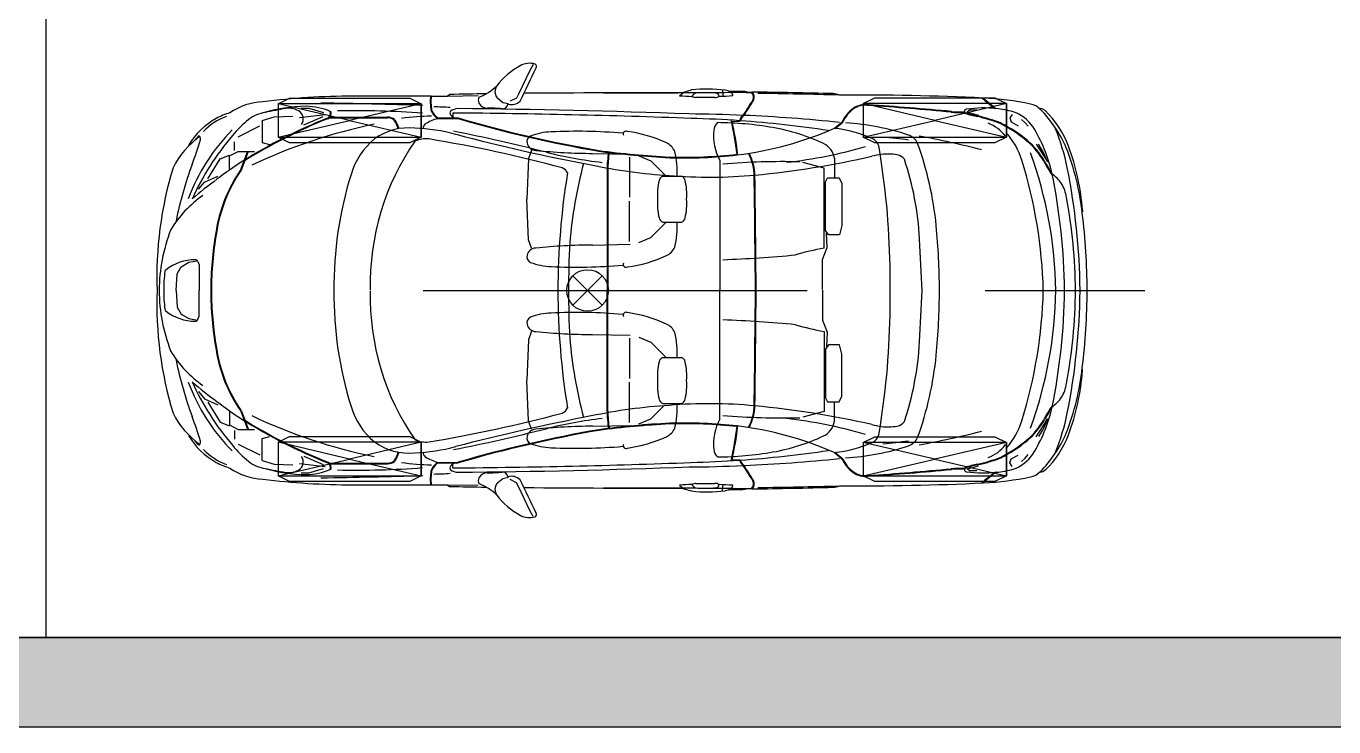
# Model space of a CAD drawing. Header units: millimetres. Extents: x 2646 to 50990, y 12226 to 40347.
# Drawn here: x 5686 to 11362, y 12226 to 15266 of the extents above; entities that cross this region are included whole.
import ezdxf

# ---------------------------------------------------------------- set-up
doc = ezdxf.new("R2010")
doc.units = ezdxf.units.MM
doc.layers.add('www.cad-blocks.net', color=7, linetype='Continuous')

# ---------------------------------------------------------------- blocks, each defined once
blk = doc.blocks.new('A$C1B840F3C')
for p, q in [((1.6181, 1.9375), (1.5688, 1.8339)), ((1.6328, 1.963), (1.6181, 1.9375)), ((1.1901, 1.8258), (1.2593, 1.8257)), ((1.2593, 1.8257), (1.2694, 1.8331)), ((1.2593, 1.8257), (1.3936, 1.8281)), ((1.4788, 1.8164), (1.5003, 1.7986)), ((1.5605, 1.8166), (1.533, 1.8032)), ((1.5688, 1.8339), (1.5605, 1.8166)), ((2.2682, 1.8276), (2.2863, 1.8436)), ((2.2863, 1.8436), (2.3204, 1.8525)), ((2.4545, 1.8501), (2.4556, 1.8278)), ((2.5582, 1.8416), (2.5582, 1.8454)), ((2.5582, 1.8416), (2.5799, 1.8416)), ((0.6252, 1.7735), (0.6589, 1.7735)), ((0.6589, 1.7735), (0.7229, 1.7554)), ((1.5003, 1.7986), (1.5251, 1.7932)), ((3.5263, 1.765), (3.5161, 1.7565)), ((3.558, 1.7655), (3.5263, 1.765)), ((3.8452, 1.7697), (3.8275, 1.7737)), ((3.8552, 1.7629), (3.8452, 1.7697)), ((0.4563, 1.7205), (0.5081, 1.7361)), ((0.4563, 1.7205), (0.4563, 1.6252)), ((0.5081, 1.7361), (0.589, 1.7385)), ((0.6179, 1.7337), (0.7301, 1.7458)), ((0.6372, 1.7012), (0.7216, 1.7373)), ((0.744, 1.7347), (1.0008, 1.7347)), ((0.744, 1.7317), (1.0008, 1.7317)), ((1.2169, 1.7285), (1.3066, 1.728)), ((1.2187, 1.731), (1.307, 1.731)), ((1.2843, 1.7527), (1.2832, 1.7363)), ((2.4957, 1.7177), (2.53, 1.7156)), ((2.9398, 1.686), (2.974, 1.714)), ((2.944, 1.6856), (2.9767, 1.7128)), ((3.5161, 1.7565), (3.566, 1.7435)), ((3.7121, 1.7464), (3.7019, 1.7311)), ((3.7019, 1.7311), (3.707, 1.7136)), ((3.707, 1.7136), (3.7376, 1.6972)), ((3.7518, 1.7249), (3.7682, 1.7102)), ((3.7682, 1.7102), (3.7807, 1.6949)), ((0.1772, 1.6495), (0.165, 1.6353)), ((0.3524, 1.6492), (0.4465, 1.6962)), ((0.3368, 1.5901), (0.3368, 1.6275)), ((0.4563, 1.6252), (0.4876, 1.6156)), ((1.6254, 1.5913), (1.6122, 1.5545)), ((3.8164, 1.6178), (3.851, 1.5634)), ((3.8476, 1.5815), (3.8266, 1.6166)), ((0.221, 1.4672), (0.274, 1.554)), ((0.274, 1.554), (0.3151, 1.5696)), ((0.3138, 1.566), (0.3524, 1.5853)), ((0.3138, 1.5034), (0.3138, 1.566)), ((0.3524, 1.5853), (0.4236, 1.5853)), ((0.3632, 1.5067), (0.3922, 1.5841)), ((0.366, 1.5057), (0.3951, 1.583)), ((1.6122, 1.5545), (1.6048, 1.3787)), ((1.8905, 1.5774), (2.0529, 1.574)), ((2.0509, 1.5615), (2.0509, 1.3867)), ((2.0908, 1.5662), (2.1434, 1.5447)), ((2.1434, 1.5447), (2.2058, 1.4824)), ((2.443, 1.5464), (2.443, 0.9854)), ((2.8952, 1.5136), (2.8031, 1.5376)), ((2.94, 1.556), (2.94, 1.4719)), ((3.8646, 1.5402), (3.8476, 1.5815)), ((3.851, 1.5634), (3.8646, 1.5402)), ((0.2054, 1.4529), (0.2633, 1.4782)), ((1.9542, 1.5057), (1.9542, 0.9825)), ((1.9572, 1.5057), (1.9572, 0.9825)), ((2.195, 1.4782), (2.2762, 1.4782)), ((2.8952, 1.1658), (2.8952, 1.5136)), ((0.1801, 1.4216), (0.2054, 1.4529)), ((2.9008, 1.4534), (2.9106, 1.4719)), ((2.9008, 1.2429), (2.9008, 1.4534)), ((2.9106, 1.4719), (2.9605, 1.4719)), ((2.9605, 1.4719), (2.9725, 1.4469)), ((2.9725, 1.4469), (2.9725, 1.2646)), ((1.6122, 1.2023), (1.6048, 1.3781)), ((2.0509, 1.1953), (2.0509, 1.3702)), ((4.0173, 1.3298), (4.0163, 1.3234)), ((2.1434, 1.2122), (2.21, 1.2786)), ((2.195, 1.2786), (2.2762, 1.2786)), ((2.9725, 1.2646), (2.9616, 1.2245)), ((1.6254, 1.1655), (1.6122, 1.2023)), ((2.0908, 1.1906), (2.1434, 1.2122)), ((2.9149, 1.2245), (2.9008, 1.2429)), ((2.908, 1.1691), (2.9063, 1.2312)), ((2.9616, 1.2245), (2.9149, 1.2245)), ((1.8905, 1.1794), (2.0529, 1.1828)), ((2.889, 1.1174), (2.908, 1.1691)), ((0.0866, 1.0547), (0.1045, 1.0852)), ((0.1045, 1.0852), (0.1379, 1.1046)), ((0.1379, 1.1046), (0.1755, 1.1112)), ((0.1776, 1.1075), (0.1821, 1.0944)), ((0.1821, 1.0944), (0.1821, 0.9825)), ((2.889, 0.9864), (2.889, 1.1174)), ((0.0827, 0.9825), (0.0866, 1.0547)), ((1.9325, 0.9188), (1.8051, 1.0462)), ((1.8051, 0.9188), (1.9325, 1.0462)), ((0.0827, 0.9826), (0.0866, 0.9104)), ((0.1821, 0.8707), (0.1821, 0.9825)), ((1.1555, 0.9825), (2.822, 0.9825)), ((1.9542, 0.4594), (1.9542, 0.9825)), ((1.9572, 0.4594), (1.9572, 0.9825)), ((2.443, 0.4244), (2.443, 0.9854)), ((2.889, 0.9843), (2.889, 0.8533)), ((3.5947, 0.9825), (4.2881, 0.9825)), ((0.0866, 0.9104), (0.1045, 0.8799)), ((0.1045, 0.8799), (0.1379, 0.8605)), ((0.1379, 0.8605), (0.1755, 0.8538)), ((0.1776, 0.8576), (0.1821, 0.8707)), ((2.889, 0.8533), (2.908, 0.8016)), ((1.6254, 0.8052), (1.6122, 0.7684)), ((2.8952, 0.805), (2.8952, 0.4572)), ((2.908, 0.8016), (2.9063, 0.7396)), ((1.6122, 0.7684), (1.6048, 0.5926)), ((1.8905, 0.7913), (2.0529, 0.7879)), ((2.0509, 0.7754), (2.0509, 0.6006)), ((2.0908, 0.7801), (2.1434, 0.7586)), ((2.1434, 0.7586), (2.21, 0.6921)), ((2.9149, 0.7462), (2.9008, 0.7278)), ((2.9616, 0.7462), (2.9149, 0.7462)), ((2.9725, 0.7061), (2.9616, 0.7462)), ((2.195, 0.6921), (2.2762, 0.6921)), ((2.9008, 0.7278), (2.9008, 0.5173)), ((2.9725, 0.5238), (2.9725, 0.7061)), ((4.0173, 0.6353), (4.0163, 0.6417)), ((1.6122, 0.4162), (1.6048, 0.592)), ((2.0509, 0.4092), (2.0509, 0.5841)), ((0.1801, 0.5435), (0.2054, 0.5121)), ((0.2054, 0.5121), (0.2633, 0.4868)), ((2.9008, 0.5173), (2.9106, 0.4989)), ((2.9605, 0.4989), (2.9725, 0.5238)), ((0.221, 0.4979), (0.274, 0.4111)), ((0.3138, 0.4617), (0.3138, 0.399)), ((0.3632, 0.4583), (0.3922, 0.381)), ((0.366, 0.4594), (0.3951, 0.382)), ((2.1434, 0.426), (2.1996, 0.4822)), ((2.195, 0.4925), (2.2762, 0.4925)), ((2.8952, 0.4572), (2.8031, 0.4332)), ((2.9106, 0.4989), (2.9605, 0.4989)), ((2.94, 0.4148), (2.94, 0.4989)), ((0.274, 0.4111), (0.3151, 0.3954)), ((0.3138, 0.399), (0.3524, 0.3797)), ((1.6254, 0.3794), (1.6122, 0.4162)), ((2.0908, 0.4045), (2.1434, 0.426)), ((3.8164, 0.3473), (3.851, 0.4016)), ((3.8646, 0.4249), (3.8476, 0.3835)), ((3.851, 0.4016), (3.8646, 0.4249)), ((0.3368, 0.3749), (0.3368, 0.3376)), ((0.3524, 0.3797), (0.4236, 0.3797)), ((0.4563, 0.3398), (0.4876, 0.3494)), ((1.8905, 0.3933), (2.0529, 0.3967)), ((3.8476, 0.3835), (3.8266, 0.3484)), ((0.1772, 0.3155), (0.165, 0.3297)), ((0.3524, 0.3159), (0.4465, 0.2689)), ((0.4563, 0.2446), (0.4563, 0.3398)), ((0.4563, 0.2446), (0.5081, 0.2289)), ((0.5081, 0.2289), (0.589, 0.2265)), ((0.6179, 0.2313), (0.7301, 0.2193)), ((0.6372, 0.2639), (0.7216, 0.2277)), ((0.744, 0.2333), (1.0008, 0.2333)), ((0.744, 0.2303), (1.0008, 0.2303)), ((1.2169, 0.2365), (1.3066, 0.2371)), ((1.2187, 0.2341), (1.307, 0.2341)), ((1.2843, 0.2124), (1.2832, 0.2287)), ((2.4957, 0.2473), (2.53, 0.2495)), ((2.9398, 0.279), (2.974, 0.251)), ((2.944, 0.2795), (2.9767, 0.2522)), ((3.7019, 0.2339), (3.707, 0.2515)), ((3.7121, 0.2186), (3.7019, 0.2339)), ((3.707, 0.2515), (3.7376, 0.2679)), ((3.7518, 0.2401), (3.7682, 0.2549)), ((3.7682, 0.2549), (3.7807, 0.2701)), ((0.6252, 0.1916), (0.6589, 0.1916)), ((0.6589, 0.1916), (0.7229, 0.2096)), ((1.5003, 0.1665), (1.5251, 0.1719)), ((3.5161, 0.2086), (3.566, 0.2216)), ((3.5263, 0.2001), (3.5161, 0.2086)), ((3.558, 0.1995), (3.5263, 0.2001)), ((3.8452, 0.1954), (3.8275, 0.1914)), ((3.8552, 0.2021), (3.8452, 0.1954)), ((1.1901, 0.1392), (1.2593, 0.1393)), ((1.2593, 0.1393), (1.2694, 0.132)), ((1.2593, 0.1393), (1.3936, 0.137)), ((1.4788, 0.1486), (1.5003, 0.1665)), ((1.5605, 0.1484), (1.533, 0.1619)), ((1.5688, 0.1312), (1.5605, 0.1484)), ((1.6181, 0.0276), (1.5688, 0.1312)), ((2.2682, 0.1374), (2.2863, 0.1214)), ((2.2863, 0.1214), (2.3204, 0.1126)), ((2.4545, 0.1149), (2.4556, 0.1373)), ((2.5582, 0.1235), (2.5582, 0.1197)), ((2.5582, 0.1235), (2.5799, 0.1235)), ((1.6328, 0.002), (1.6181, 0.0276))]:
    blk.add_line(p, q)
for points in [[(0.5256, 1.647), (0.836, 1.7199), (1.1464, 1.647), (1.1464, 1.7928), (0.836, 1.7199), (0.5256, 1.7928), (0.5256, 1.647), (1.1464, 1.647), (1.1464, 1.7928), (0.5256, 1.7928), (0.5751, 1.8174), (1.0969, 1.8174), (1.1464, 1.7928), (1.1464, 1.647), (1.0969, 1.6224), (0.5751, 1.6224), (0.5256, 1.647)], [(3.0656, 1.6475), (3.376, 1.7204), (3.6864, 1.6475), (3.6864, 1.7933), (3.376, 1.7204), (3.0656, 1.7933), (3.0656, 1.6475), (3.6864, 1.6475), (3.6864, 1.7933), (3.0656, 1.7933), (3.1151, 1.8179), (3.6369, 1.8179), (3.6864, 1.7933), (3.6864, 1.6475), (3.6369, 1.6229), (3.1151, 1.6229), (3.0656, 1.6475)], [(0.5256, 0.178), (0.836, 0.2509), (1.1464, 0.178), (1.1464, 0.3238), (0.836, 0.2509), (0.5256, 0.3238), (0.5256, 0.178), (1.1464, 0.178), (1.1464, 0.3238), (0.5256, 0.3238), (0.5751, 0.3484), (1.0969, 0.3484), (1.1464, 0.3238), (1.1464, 0.178), (1.0969, 0.1534), (0.5751, 0.1534), (0.5256, 0.178)], [(3.0656, 0.1775), (3.376, 0.2504), (3.6864, 0.1775), (3.6864, 0.3233), (3.376, 0.2504), (3.0656, 0.3233), (3.0656, 0.1775), (3.6864, 0.1775), (3.6864, 0.3233), (3.0656, 0.3233), (3.1151, 0.3479), (3.6369, 0.3479), (3.6864, 0.3233), (3.6864, 0.1775), (3.6369, 0.1529), (3.1151, 0.1529), (3.0656, 0.1775)]]:
    blk.add_lwpolyline(points)
blk.add_circle((1.8688, 0.9825), 0.0901)
for centre, radius, start, end in [((1.7314, 1.675), 0.3223, 118.7408, 142.6884), ((1.6174, 1.8844), 0.0839, 73.848, 119.2548), ((-5.9195, 5.4911), 8.3537, 333.80772, 334.91015), ((1.6346, 1.9541), 0.0126, 334.9101, 60.4188), ((0.8548, -1.3512), 3.177, 90.0794, 97.146), ((1.0296, -124.658), 126.484, 89.927284, 90.081173), ((1.4374, 1.8022), 0.2515, 174.5403, 188.6646), ((1.4374, 1.8022), 0.2485, 174.5403, 188.6646), ((2.1108, -44.1658), 46.0066, 90.85007, 91.04783), ((1.4211, 1.8083), 0.0268, 152.0891, 207.9109), ((1.3065, 2.049), 0.2456, 291.7072, 313.3319), ((1.5078, 1.8454), 0.0412, 142.6884, 196.8867), ((1.5065, 1.845), 0.0399, 196.8867, 225.8139), ((2.4367, -120.3332), 122.174, 90.072118, 90.395655), ((1.9812, 50.2338), 48.394, 269.9488, 270.71173), ((2.3285, 2.4662), 0.6415, 264.6025, 269.3772), ((2.3883, 1.2856), 0.571, 82.2174, 96.8338), ((2.3673, 1.7904), 0.0573, 122.1967, 143.0477), ((2.3395, 1.8589), 0.0385, 242.2562, 268.4151), ((2.3793, 1.3919), 0.4489, 84.0481, 95.4362), ((2.3613, -0.1128), 1.9333, 88.216, 90.6778), ((2.4225, 1.8526), 0.033, 268.216, 302.6812), ((2.4242, 1.8222), 0.0164, 9.274, 84.0481), ((2.4012, 3.4064), 1.5816, 271.3883, 273.5566), ((2.4579, 1.7947), 0.0571, 50.644, 82.2174), ((2.3872, -44.1609), 46.0066, 89.79603, 89.87995), ((2.485, 1.8278), 0.0143, 357.6839, 50.644), ((3.049, 47.3108), 45.468, 269.37242, 269.38148), ((2.5646, 1.8215), 0.0253, 328.2203, 52.565), ((2.1905, -26.8233), 28.6695, 88.51271, 89.21682), ((2.5646, 1.8215), 0.0283, 328.2203, 51.0241), ((2.2163, -26.8294), 28.6695, 88.51271, 89.21682), ((2.9328, 1.766), 0.0706, 66.0186, 88.5127), ((3.0251, -10.2341), 12.0647, 87.32805, 90.30719), ((7.3593, 6.3923), 5.9338, 230.43559, 231.13391), ((7.3593, 6.3923), 5.9308, 230.47419, 231.17897), ((3.5083, 0.3731), 1.4465, 78.6968, 86.8604), ((0.4707, 1.5283), 0.273, 92.3333, 124.5072), ((0.6595, 1.08), 0.7018, 90.9551, 106.7885), ((0.7857, 0.3554), 1.4347, 99.1036, 102.7564), ((0.5722, 1.688), 0.0851, 60.7183, 99.1036), ((0.5939, 1.7267), 0.0406, 323.5903, 60.7183), ((0.6378, 1.4772), 0.3046, 68.0179, 88.1136), ((0.0119, -38.4289), 40.2307, 88.37315, 89.00349), ((0.7309, 1.7512), 0.0225, 292.7523, 21.9903), ((0.7309, 1.7512), 0.0255, 292.7523, 21.9903), ((0.8641, -1.9345), 3.6969, 85.5364, 91.2449), ((1.2648, 1.7951), 0.082, 201.6432, 234.3192), ((1.2648, 1.7951), 0.079, 201.6432, 234.3192), ((1.196, 0.8836), 0.8955, 85.1205, 89.6788), ((1.2843, 1.7527), 0.0131, 140.9097, 219.0903), ((1.3117, 1.7014), 0.0705, 94.7669, 122.239), ((0.9267, -36.423), 38.1965, 87.92592, 89.43132), ((1.4342, 1.8153), 0.0417, 207.9109, 270.2047), ((1.4366, 1.1506), 0.623, 84.4114, 90.2047), ((1.4995, 1.7936), 0.0231, 264.4114, 352.4485), ((1.5369, 1.8481), 0.0593, 255.8718, 311.8083), ((-0.5066, 3.7241), 3.6381, 327.0022, 328.2203), ((-0.5066, 3.7241), 3.6411, 327.0022, 328.2203), ((3.105, 1.6561), 0.1433, 125.6239, 156.1409), ((3.105, 1.6561), 0.1403, 125.6239, 156.1409), ((3.0737, 1.6999), 0.0894, 81.9172, 125.6239), ((3.0737, 1.6999), 0.0864, 81.9172, 125.6239), ((2.1484, -12.0949), 13.9119, 84.64218, 86.13536), ((2.1484, -12.0949), 13.9149, 84.64218, 86.13536), ((3.5131, 1.7611), 0.00801, 79.1261, 250.1891), ((3.5877, 1.2956), 0.4789, 83.4327, 98.7769), ((3.5743, 1.1797), 0.5956, 76.2435, 83.4327), ((3.7762, 1.7136), 0.0795, 44.9472, 78.6589), ((3.4477, 1.3857), 0.5437, 23.4371, 44.9472), ((3.567, 1.4639), 0.4153, 20.4125, 46.056), ((0.4041, 1.457), 0.3089, 118.4329, 149.9043), ((0.3894, 1.4956), 0.2579, 110.0515, 136.8342), ((0.4096, 1.4467), 0.3206, 106.9724, 118.4329), ((0.7383, 1.3095), 0.5367, 129.3657, 140.0171), ((1.6362, -0.4908), 2.3954, 111.979, 121.8605), ((1.6362, -0.4908), 2.3924, 111.979, 121.8605), ((0.4853, 1.6179), 0.1377, 96.8161, 129.3657), ((1.4122, -0.5859), 2.337, 101.5853, 115.3742), ((1.0008, 1.6865), 0.0482, 51.3123, 90), ((1.0008, 1.6865), 0.0452, 51.3123, 90), ((0.9263, 1.6489), 0.126, 16.2731, 35.374), ((0.9263, 1.6489), 0.129, 16.1232, 35.374), ((1.2049, 0.7484), 0.9907, 90.8146, 98.3254), ((1.193, 1.6763), 0.0408, 135.3386, 167.7346), ((1.3166, 1.438), 0.3074, 108.9698, 119.7514), ((1.3035, 1.7683), 0.0379, 219.0903, 256.0117), ((1.0484, -31.4219), 33.175, 87.80547, 89.59263), ((2.8914, 7.1884), 5.6858, 253.687, 253.707), ((2.8914, 7.1884), 5.6858, 253.8151, 260.1335), ((2.8914, 7.1884), 5.6828, 253.8108, 260.1335), ((2.2483, -5.1321), 6.8808, 87.5371, 89.49411), ((2.2029, -3.0138), 4.744, 86.0722, 88.6007), ((2.4692, 1.6729), 0.0529, 134.4095, 174.1322), ((2.4249, 0.2707), 1.44, 80.0616, 89.7124), ((1.0771, 1.397), 1.4514, 6.9854, 12.9285), ((1.0771, 1.397), 1.4544, 6.8669, 12.7412), ((2.5709, 1.7065), 0.0448, 125.7834, 163.727), ((2.5723, 1.7059), 0.0434, 125.4322, 167.0708), ((2.2029, -3.0138), 4.744, 81.3806, 86.0351), ((2.2483, -5.1321), 6.8808, 84.04127, 87.50547), ((2.9235, 0.6355), 1.0757, 71.7113, 86.5737), ((3.4842, 2.1488), 0.3942, 264.6422, 272.8697), ((3.4842, 2.1488), 0.3912, 264.6422, 273.1354), ((3.5131, 1.7611), 0.011, 213.2851, 250.1891), ((3.6215, 2.0671), 0.3356, 250.4863, 259.6754), ((3.6215, 2.0671), 0.3326, 250.4863, 259.6754), ((3.3873, 0.9877), 0.7691, 69.2092, 76.9369), ((3.3873, 0.9877), 0.7721, 69.2092, 76.9369), ((3.544, 1.5438), 0.176, 37.7216, 68.8596), ((3.3695, 1.138), 0.6388, 50.5131, 62.9466), ((3.3695, 1.138), 0.6418, 50.5131, 62.9466), ((3.6594, 1.595), 0.1727, 34.6984, 70.8791), ((0.4091, 1.3423), 0.3811, 125.9276, 153.0563), ((0.9461, 1.0744), 0.8666, 135.7543, 159.3321), ((1.2402, 0.8799), 1.1973, 139.6977, 155.3417), ((0.1817, 1.6475), 0.005, 32.7979, 155.9919), ((0.1715, 1.6409), 0.0171, 343.4772, 32.7979), ((1.091, 1.4409), 0.2472, 83.6504, 126.4002), ((1.0919, 0.8996), 0.7874, 74.9326, 88.0769), ((-0.3902, -6.7068), 8.5463, 75.91181, 78.68193), ((3.5415, 10.2348), 8.8638, 255.32949, 259.22805), ((1.6322, 1.6279), 0.027, 113.8891, 192.9417), ((1.7187, 1.3987), 0.2719, 91.8069, 111.0058), ((1.8219, -0.6152), 2.2884, 85, 92.7985), ((2.0357, 1.6616), 0.0123, 60.0923, 206.9211), ((1.9616, 1.0843), 0.5934, 65.1407, 82.232), ((2.6431, 1.655), 0.2277, 174.1322, 208.5065), ((2.3291, 3.0884), 1.5296, 277.0985, 293.535), ((2.5238, 0.8347), 0.8674, 64.7956, 80.0616), ((2.8848, 1.1542), 0.5346, 65.4646, 84.0895), ((2.4728, -4.7185), 6.4025, 82.92147, 83.92573), ((3.24, 1.5933), 0.067, 23.7895, 71.7113), ((2.6527, -1.9746), 3.6856, 75.457, 79.7642), ((3.4453, 1.4523), 0.3227, 17.3041, 40.9848), ((3.2287, 1.3392), 0.6733, 13.1727, 31.7347), ((3.0646, 1.3388), 0.9035, 11.2614, 22.4289), ((-1.4228, 2.1139), 1.6801, 339.6234, 343.4772), ((1.1428, 1.3973), 0.3134, 129.2983, 163.5668), ((2.014, 1.01), 1.0887, 145.2167, 181.3408), ((1.1681, 1.5106), 0.1298, 85.1217, 111.8064), ((0.1797, -4.3829), 6.1052, 75.00888, 80.57766), ((1.6455, 1.631), 0.0407, 192.9417, 268.2507), ((1.9077, 4.2806), 2.7033, 264.4074, 269.6347), ((2.4217, 5.421), 3.8644, 262.5026, 267.0876), ((2.1807, 1.5571), 0.0724, 23.5602, 65.1407), ((2.5181, 3.5028), 1.9757, 276.2218, 286.3792), ((2.8578, 1.5445), 0.0829, 7.946, 64.7956), ((3.0873, 1.5979), 0.0469, 14.456, 65.4646), ((-0.2123, 1.0342), 3.3942, 0.9373, 9.7612), ((1.9177, 1.1195), 1.4715, 5.6222, 19.8969), ((3.5815, 1.3952), 0.3054, 28.83, 50.5131), ((3.5815, 1.3952), 0.3084, 28.83, 50.5131), ((2.8952, 1.1931), 1.128, 6.391, 21.2498), ((3.0011, 1.2533), 1.0191, 4.3017, 20.4125), ((1.6279, -0.365), 2.2849, 123.3502, 130.2316), ((2.1491, 3.4115), 1.8858, 255.9118, 263.3934), ((3.6929, 1.0354), 1.9077, 164.861, 175.3824), ((2.4217, 5.421), 3.8674, 262.5026, 267.0876), ((2.2856, 1.5169), 0.3316, 168.7722, 181.9667), ((2.2856, 1.5169), 0.3286, 168.7722, 181.9667), ((2.2903, 3.5738), 2.0162, 268.1485, 276.4856), ((2.2903, 3.5738), 2.0132, 268.1485, 276.4856), ((1.896, 1.4979), 0.3619, 356.634, 14.0868), ((2.7119, -1.529), 3.0704, 88.5474, 94.7864), ((2.3731, 1.4752), 0.2191, 1.1058, 26.9898), ((2.3731, 1.4752), 0.2221, 1.1058, 26.9898), ((2.227, 5.4084), 3.9423, 275.3436, 282.8376), ((3.2759, 0.8058), 0.7782, 99.7635, 102.8376), ((3.1727, 1.3539), 0.2207, 79.4797, 97.508), ((3.2038, 1.5215), 0.0503, 37.1611, 79.4797), ((1.9981, 1.1366), 1.3133, 3.0274, 18.4346), ((1.7722, 0.9311), 2.0752, 1.421, 17.3041), ((2.0187, 0.9458), 1.8832, 1.118, 19.6832), ((4.7098, 2.0163), 0.9825, 208.83, 213.1347), ((4.7098, 2.0163), 0.9795, 208.83, 212.5751), ((1.6445, 1.0392), 1.6455, 163.1941, 181.9736), ((1.6802, 0.9613), 1.63, 159.6234, 168.5396), ((0.9063, 1.1332), 0.6591, 145.4792, 171.3863), ((0.9063, 1.1332), 0.6561, 145.4792, 171.3863), ((2.3846, 1.0004), 1.617, 162.5239, 180.6325), ((4.9057, 0.9811), 3.1657, 170.7024, 179.9745), ((1.7456, 1.478), 0.0388, 22.0863, 69.9645), ((2.366, 3.8056), 2.3287, 258.0764, 266.4796), ((2.2042, 1.4538), 0.026, 110.6763, 167.6453), ((2.3979, 3.5764), 2.1024, 265.2265, 275.3558), ((2.267, 1.4538), 0.026, 12.3547, 69.3237), ((-168.6648, -0.6532), 171.2702, 0.547188, 0.713451), ((-168.6648, -0.6532), 171.2732, 0.547188, 0.713451), ((1.2414, 0.949), 2.6982, 0.7112, 11.6229), ((3.7834, 1.3521), 0.1701, 33.5045, 53.5686), ((1.0835, 0.9444), 2.9235, 0.7732, 11.2614), ((2.4595, 1.3979), 0.2874, 167.6453, 183.9192), ((2.0117, 1.3979), 0.2874, 356.0808, 12.3547), ((3.8073, 1.3679), 0.1414, 7.4111, 33.5045), ((0.4786, 0.9937), 0.4889, 124.8286, 149.109), ((2.4595, 1.3589), 0.2874, 176.0808, 192.3547), ((2.0117, 1.3589), 0.2874, 347.6453, 3.9192), ((1.6611, 0.9609), 2.3256, 0.5322, 10.5356), ((1.1454, 0.9722), 2.8916, 0.2041, 6.8815), ((2.2042, 1.303), 0.026, 192.3547, 249.3237), ((1.896, 1.2589), 0.3619, 345.9132, 3.366), ((2.267, 1.303), 0.026, 290.6763, 347.6453), ((0.4675, 0.9768), 2.9286, 0.113, 5.6222), ((0.728, 0.9826), 0.7185, 158.5994, 179.956), ((1.7355, 0.9773), 1.5026, 170.2441, 179.8004), ((1.7355, 0.9773), 1.4996, 170.2441, 179.8004), ((-44.5551, -1.3255), 47.9315, 2.75995, 3.02736), ((1.6455, 1.1259), 0.0407, 91.7493, 167.0583), ((1.9077, -1.5238), 2.7033, 90.3653, 95.5926), ((5.8253, 0.9761), 4.0395, 176.9804, 179.9095), ((2.1807, 1.1998), 0.0724, 294.8593, 336.4398), ((2.2394, 6.7473), 5.6355, 272.1997, 275.422), ((3.0899, 0.0504), 1.1322, 99.9039, 106.3133), ((0.1664, 0.9075), 0.2084, 90.2004, 127.6546), ((0.1657, 1.1034), 0.0126, 18.9399, 90.2004), ((1.6322, 1.1289), 0.027, 167.0583, 246.1109), ((1.7187, 1.3581), 0.2719, 248.9942, 268.1931), ((1.8219, 3.372), 2.2884, 267.2015, 275), ((2.0357, 1.0953), 0.0123, 153.0789, 299.9077), ((1.9616, 1.6726), 0.5934, 277.768, 294.8593), ((-4.154, 0.9697), 7.3364, 0.10033, 0.93727), ((0.5951, 0.9863), 0.5662, 172.077, 180.381), ((0.0467, 1.0626), 0.0126, 127.6546, 172.077), ((1.6445, 0.9259), 1.6455, 178.0264, 196.8059), ((0.728, 0.9825), 0.7185, 180.044, 201.4006), ((0.5951, 0.9788), 0.5662, 179.619, 187.923), ((1.7355, 0.9878), 1.5026, 180.1996, 189.7559), ((1.7355, 0.9878), 1.4996, 180.1996, 189.7559), ((2.3846, 0.9647), 1.617, 179.3675, 197.4761), ((2.014, 0.955), 1.0887, 178.6592, 214.7833), ((4.9057, 0.9839), 3.1657, 180.0255, 189.2976), ((5.8253, 0.9889), 4.0395, 180.0905, 183.0196), ((-168.6648, 2.6182), 171.2702, 359.286549, 359.452812), ((-168.6648, 2.6182), 171.2732, 359.286549, 359.452812), ((-4.154, 0.9954), 7.3364, 359.06273, 359.89967), ((-44.5551, 3.2905), 47.9315, 356.97264, 357.24005), ((0.4675, 0.9883), 2.9286, 354.3778, 359.887), ((1.7722, 1.034), 2.0752, 342.6959, 358.579), ((2.0187, 1.0193), 1.8832, 340.3168, 358.882), ((1.2414, 1.016), 2.6982, 348.3771, 359.2888), ((1.6611, 1.0041), 2.3256, 349.4644, 359.4678), ((1.0835, 1.0207), 2.9235, 348.7386, 359.2268), ((1.1454, 0.9928), 2.8916, 353.1185, 359.7959), ((0.0467, 0.9024), 0.0126, 187.923, 232.3454), ((0.1664, 1.0575), 0.2084, 232.3454, 269.7996), ((0.1657, 0.8617), 0.0126, 269.7996, 341.0601), ((1.6322, 0.8418), 0.027, 113.8891, 192.9417), ((1.7187, 0.6126), 0.2719, 91.8069, 111.0058), ((1.8219, -1.4013), 2.2884, 85, 92.7985), ((2.0357, 0.8755), 0.0123, 60.0923, 206.9211), ((1.9616, 0.2982), 0.5934, 65.1407, 82.232), ((2.2394, -4.7765), 5.6355, 84.578, 87.8003), ((-0.2123, 0.9309), 3.3942, 350.2388, 359.0627), ((1.6455, 0.8449), 0.0407, 192.9417, 268.2507), ((1.9077, 3.4945), 2.7033, 264.4074, 269.6347), ((2.1807, 0.771), 0.0724, 23.5602, 65.1407), ((1.896, 0.7118), 0.3619, 356.634, 14.0868), ((3.0899, 1.9203), 1.1322, 253.6867, 260.0961), ((3.6929, 0.9297), 1.9077, 184.6176, 195.139), ((1.9981, 0.8285), 1.3133, 341.5654, 356.9726), ((0.4786, 0.9713), 0.4889, 210.891, 235.1714), ((0.9063, 0.8319), 0.6591, 188.6137, 214.5208), ((0.9063, 0.8319), 0.6561, 188.6137, 214.5208), ((2.2042, 0.6677), 0.026, 110.6763, 167.6453), ((2.267, 0.6677), 0.026, 12.3547, 69.3237), ((1.9177, 0.8455), 1.4715, 340.1031, 354.3778), ((1.6802, 1.0037), 1.63, 191.4604, 200.3766), ((2.4595, 0.6118), 0.2874, 167.6453, 183.9192), ((2.0117, 0.6118), 0.2874, 356.0808, 12.3547), ((2.8952, 0.7719), 1.128, 338.7502, 353.609), ((3.0011, 0.7117), 1.0191, 339.5875, 355.6983), ((0.9461, 0.8907), 0.8666, 200.6679, 224.2457), ((1.2402, 1.0852), 1.1973, 204.6583, 220.3023), ((1.6279, 2.33), 2.2849, 229.7684, 236.6498), ((2.4595, 0.5728), 0.2874, 176.0808, 192.3547), ((2.0117, 0.5728), 0.2874, 347.6453, 3.9192), ((3.8073, 0.5971), 0.1414, 326.4955, 352.5889), ((2.2042, 0.5169), 0.026, 192.3547, 249.3237), ((2.267, 0.5169), 0.026, 290.6763, 347.6453), ((3.7834, 0.613), 0.1701, 306.4314, 326.4955), ((1.1428, 0.5677), 0.3134, 196.4332, 230.7017), ((1.7456, 0.4871), 0.0388, 290.0355, 337.9137), ((2.366, -1.8405), 2.3287, 93.5204, 101.9236), ((2.2856, 0.4481), 0.3316, 178.0333, 191.2278), ((2.2856, 0.4481), 0.3286, 178.0333, 191.2278), ((2.3979, -1.6113), 2.1024, 84.6442, 94.7735), ((1.896, 0.4728), 0.3619, 345.9132, 3.366), ((2.3731, 0.4898), 0.2191, 333.0102, 358.8942), ((2.3731, 0.4898), 0.2221, 333.0102, 358.8942), ((2.227, -3.4433), 3.9423, 77.1624, 84.6564), ((3.2287, 0.6258), 0.6733, 328.2653, 346.8273), ((4.7098, -0.0512), 0.9825, 146.8653, 151.17), ((4.7098, -0.0512), 0.9795, 147.4249, 151.17), ((0.4091, 0.6228), 0.3811, 206.9437, 234.0724), ((-1.4228, -0.1488), 1.6801, 16.5228, 20.3766), ((1.6362, 2.4559), 2.3954, 238.1395, 248.021), ((1.6362, 2.4559), 2.3924, 238.1395, 248.021), ((1.4122, 2.5509), 2.337, 244.6258, 258.4147), ((0.1797, 6.348), 6.1052, 279.42234, 284.99112), ((3.5415, -8.2697), 8.8638, 100.77195, 104.67051), ((2.1491, -1.4464), 1.8858, 96.6066, 104.0882), ((2.4217, -3.456), 3.8674, 92.9124, 97.4974), ((2.4217, -3.456), 3.8644, 92.9124, 97.4974), ((2.2903, -1.6088), 2.0162, 83.5144, 91.8515), ((2.2903, -1.6088), 2.0132, 83.5144, 91.8515), ((2.6431, 0.3157), 0.2277, 151.4935, 185.8678), ((2.7119, 3.4997), 3.0704, 265.2136, 271.4526), ((2.5181, -1.5378), 1.9757, 73.6208, 83.7782), ((2.8578, 0.4263), 0.0829, 295.2044, 352.054), ((3.2759, 1.1592), 0.7782, 257.1624, 260.2365), ((3.2038, 0.4436), 0.0503, 280.5203, 322.8389), ((3.4453, 0.5127), 0.3227, 319.0152, 342.6959), ((3.5815, 0.5698), 0.3054, 309.4869, 331.17), ((3.5815, 0.5698), 0.3084, 309.4869, 331.17), ((3.0646, 0.6262), 0.9035, 337.5711, 348.7386), ((0.4041, 0.5081), 0.3089, 210.0957, 241.5671), ((-0.3902, 8.6718), 8.5463, 281.31807, 284.08819), ((2.8914, -5.2233), 5.6858, 99.8665, 106.1849), ((2.8914, -5.2233), 5.6828, 99.8665, 106.1892), ((1.6322, 0.3428), 0.027, 167.0583, 246.1109), ((1.6455, 0.3398), 0.0407, 91.7493, 167.0583), ((1.9077, -2.3099), 2.7033, 90.3653, 95.5926), ((1.9616, 0.8865), 0.5934, 277.768, 294.8593), ((2.1807, 0.4137), 0.0724, 294.8593, 336.4398), ((1.0771, 0.5681), 1.4514, 347.0715, 353.0146), ((1.0771, 0.5681), 1.4544, 347.2588, 353.1331), ((2.3291, -1.1233), 1.5296, 66.465, 82.9015), ((2.5238, 1.1361), 0.8674, 279.9384, 295.2044), ((3.0873, 0.3671), 0.0469, 294.5354, 345.544), ((3.1727, 0.6111), 0.2207, 262.492, 280.5203), ((3.24, 0.3718), 0.067, 288.2887, 336.2105), ((2.6527, 3.9396), 3.6856, 280.2358, 284.543), ((3.4477, 0.5793), 0.5437, 315.0528, 336.5629), ((3.567, 0.5011), 0.4153, 313.944, 339.5875), ((0.1817, 0.3175), 0.005, 204.0081, 327.2021), ((0.1715, 0.3241), 0.0171, 327.2021, 16.5228), ((0.3894, 0.4695), 0.2579, 223.1658, 249.9485), ((0.7383, 0.6556), 0.5367, 219.9829, 230.6343), ((1.091, 0.5242), 0.2472, 233.5998, 276.3496), ((1.0919, 1.0654), 0.7874, 271.9231, 285.0674), ((1.1681, 0.4545), 0.1298, 248.1936, 274.8783), ((1.7187, 0.572), 0.2719, 248.9942, 268.1931), ((1.8219, 2.5859), 2.2884, 267.2015, 275), ((2.0357, 0.3091), 0.0123, 153.0789, 299.9077), ((2.4692, 0.2979), 0.0529, 185.8678, 225.5905), ((2.2029, 4.9789), 4.744, 273.9649, 278.6194), ((2.8848, 0.8108), 0.5346, 275.9105, 294.5354), ((2.9235, 1.3296), 1.0757, 273.4263, 288.2887), ((2.4728, 6.6836), 6.4025, 276.07427, 277.07853), ((3.544, 0.4212), 0.176, 291.1404, 322.2784), ((3.3695, 0.8271), 0.6388, 297.0534, 309.4869), ((3.3695, 0.8271), 0.6418, 297.0534, 309.4869), ((0.4096, 0.5184), 0.3206, 241.5671, 253.0276), ((0.4853, 0.3471), 0.1377, 230.6343, 263.1839), ((0.5939, 0.2383), 0.0406, 299.2817, 36.4097), ((0.7309, 0.2138), 0.0225, 338.0097, 67.2477), ((0.7309, 0.2138), 0.0255, 338.0097, 67.2477), ((1.0008, 0.2786), 0.0452, 270, 308.6877), ((1.0008, 0.2786), 0.0482, 270, 308.6877), ((0.9263, 0.3162), 0.126, 324.626, 343.7269), ((0.9263, 0.3162), 0.129, 324.626, 343.8768), ((1.2049, 1.2167), 0.9907, 261.6746, 269.1854), ((1.193, 0.2888), 0.0408, 192.2654, 224.6614), ((1.3166, 0.5271), 0.3074, 240.2486, 251.0302), ((1.2648, 0.1699), 0.082, 125.6808, 158.3568), ((1.2648, 0.1699), 0.079, 125.6808, 158.3568), ((1.3035, 0.1967), 0.0379, 103.9883, 140.9097), ((1.0484, 33.3869), 33.175, 270.40737, 272.19453), ((2.8914, -5.2233), 5.6858, 106.293, 106.313), ((2.2029, 4.9789), 4.744, 271.3993, 273.9278), ((2.4249, 1.7), 1.44, 270.2876, 279.9384), ((2.5709, 0.2586), 0.0448, 196.273, 234.2166), ((2.5723, 0.2592), 0.0434, 192.9292, 234.5678), ((2.2483, 7.0971), 6.8808, 272.49453, 275.95873), ((3.105, 0.309), 0.1433, 203.8591, 234.3761), ((3.105, 0.309), 0.1403, 203.8591, 234.3761), ((3.6215, -0.102), 0.3356, 100.3246, 109.5137), ((3.3873, 0.9774), 0.7691, 283.0631, 290.7908), ((3.3873, 0.9774), 0.7721, 283.0631, 290.7908), ((3.6594, 0.37), 0.1727, 289.1209, 325.3016), ((0.4707, 0.4367), 0.273, 235.4928, 267.6667), ((0.6595, 0.8851), 0.7018, 253.2115, 269.0449), ((0.7857, 1.6097), 1.4347, 257.2436, 260.8964), ((0.5722, 0.2771), 0.0851, 260.8964, 299.2817), ((0.6378, 0.4878), 0.3046, 271.8864, 291.9821), ((0.0119, 40.394), 40.2307, 270.99651, 271.62685), ((0.8641, 3.8995), 3.6969, 268.7551, 274.4636), ((1.4374, 0.1629), 0.2515, 171.3354, 185.4597), ((1.4374, 0.1629), 0.2485, 171.3354, 185.4597), ((1.196, 1.0815), 0.8955, 270.3212, 274.8795), ((1.2843, 0.2124), 0.0131, 140.9097, 219.0903), ((1.3117, 0.2637), 0.0705, 237.761, 265.2331), ((0.9267, 38.388), 38.1965, 270.56868, 272.07408), ((1.4342, 0.1498), 0.0417, 89.7953, 152.0891), ((1.4366, 0.8145), 0.623, 269.7953, 275.5886), ((1.4995, 0.1714), 0.0231, 7.5515, 95.5886), ((1.5369, 0.117), 0.0593, 48.1917, 104.1282), ((2.2483, 7.0971), 6.8808, 270.50589, 272.4629), ((-0.5066, -1.7591), 3.6381, 31.7797, 32.9978), ((-0.5066, -1.7591), 3.6411, 31.7797, 32.9978), ((3.0737, 0.2652), 0.0894, 234.3761, 278.0828), ((3.0737, 0.2652), 0.0864, 234.3761, 278.0828), ((2.1484, 14.0599), 13.9119, 273.86464, 275.35782), ((2.1484, 14.0599), 13.9149, 273.86464, 275.35782), ((3.4842, -0.1837), 0.3942, 87.1303, 95.3578), ((3.4842, -0.1837), 0.3912, 86.8646, 95.3578), ((3.5131, 0.204), 0.011, 109.8109, 146.7149), ((3.5131, 0.204), 0.00801, 109.8109, 280.8739), ((3.6215, -0.102), 0.3326, 100.3246, 109.5137), ((3.5877, 0.6694), 0.4789, 261.2231, 276.5673), ((7.3593, -4.4272), 5.9338, 128.86609, 129.56441), ((7.3593, -4.4272), 5.9308, 128.82103, 129.52581), ((3.5083, 1.5919), 1.4465, 273.1396, 281.3032), ((3.5743, 0.7853), 0.5956, 276.5673, 283.7565), ((3.7762, 0.2514), 0.0795, 281.3411, 315.0528), ((0.8548, 3.3162), 3.177, 262.854, 269.9206), ((1.0296, 126.6231), 126.484, 269.918827, 270.072716), ((2.1108, 46.1309), 46.0066, 268.95217, 269.14993), ((1.4211, 0.1567), 0.0268, 152.0891, 207.9109), ((1.3065, -0.084), 0.2456, 46.6681, 68.2928), ((1.5078, 0.1196), 0.0412, 163.1133, 217.3116), ((1.5065, 0.12), 0.0399, 134.1861, 163.1133), ((-5.9195, -3.526), 8.3537, 25.08985, 26.19228), ((2.4367, 122.2982), 122.174, 269.604345, 269.927882), ((1.9812, -48.2687), 48.394, 89.28827, 90.0512), ((2.3285, -0.5012), 0.6415, 90.6228, 95.3975), ((2.3883, 0.6795), 0.571, 263.1662, 277.7826), ((2.3395, 0.1062), 0.0385, 91.5849, 117.7438), ((2.3673, 0.1747), 0.0573, 216.9523, 237.8033), ((2.3793, 0.5731), 0.4489, 264.5638, 275.9519), ((2.3613, 2.0778), 1.9333, 269.3222, 271.784), ((2.4225, 0.1125), 0.033, 57.3188, 91.784), ((2.4242, 0.1429), 0.0164, 275.9519, 350.726), ((2.4012, -1.4413), 1.5816, 86.4434, 88.6117), ((2.4579, 0.1704), 0.0571, 277.7826, 309.356), ((2.3872, 46.1259), 46.0066, 270.12005, 270.20397), ((2.485, 0.1373), 0.0143, 309.356, 2.3161), ((3.049, -45.3457), 45.468, 90.61852, 90.62758), ((2.5646, 0.1436), 0.0253, 307.435, 31.7797), ((2.5646, 0.1436), 0.0283, 308.9759, 31.7797), ((2.1905, 28.7883), 28.6695, 270.78318, 271.48729), ((2.2163, 28.7944), 28.6695, 270.78318, 271.48729), ((2.9328, 0.1991), 0.0706, 271.4873, 293.9814), ((3.0251, 12.1991), 12.0647, 269.69281, 272.67195), ((1.7314, 0.29), 0.3223, 217.3116, 241.2592), ((1.6174, 0.0806), 0.0839, 240.7452, 286.152), ((1.6346, 0.0109), 0.0126, 299.5812, 25.0899)]:
    blk.add_arc(centre, radius, start, end)
blk = doc.blocks.new('FORMAT')
at = {"layer": 'www.cad-blocks.net', "true_color": 0x546d8e}
h = blk.add_hatch(color=155, dxfattribs=at)
h.set_gradient(color1=(68, 68, 68), color2=(84, 109, 142), tint=1)
h.paths.add_polyline_path([(4883.2, 12613.8), (4883.2, 12226.1), (50990.4, 12226.1), (50990.4, 12613.8)])
at = {"layer": 'www.cad-blocks.net', "color": 155, "true_color": 0x546d8e}
for p, q in [((5773, 12613.8), (4883.2, 12613.8)), ((4883.2, 12613.8), (50990.4, 12613.8)), ((4883.2, 12613.8), (50990.4, 12613.8)), ((4883.2, 12613.8), (50990.4, 12613.8)), ((4883.2, 12226.1), (50990.4, 12226.1))]:
    blk.add_line(p, q, dxfattribs=at)
blk.add_lwpolyline([(50990.4, 12613.8), (5773, 12613.8), (5773, 39718.7), (50990.4, 39718.7)], close=True, dxfattribs=at)

msp = doc.modelspace()

# ---------------------------------------------------------------- block references
at = {"xscale": 1000, "yscale": 1000, "zscale": 1000}
msp.add_blockref('A$C1B840F3C', (6254, 13137.1), dxfattribs=at)
at = {"layer": 'www.cad-blocks.net'}
msp.add_blockref('FORMAT', (0, 0), dxfattribs=at)

doc.saveas('drawing.dxf')
